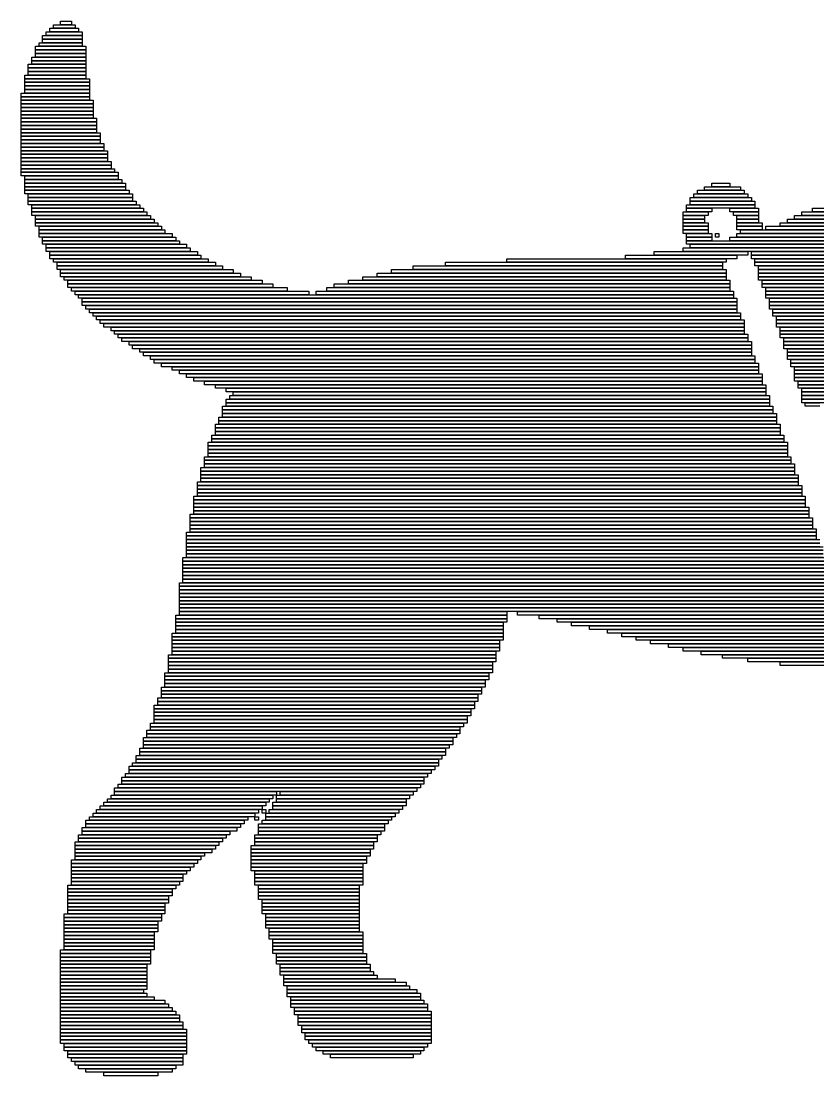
# Model space of a CAD drawing. Extents: x 322 to 701, y 349 to 676.
# Drawn here: x 322 to 543.5, y 349 to 642 of the extents above; entities that cross this region are included whole.
import ezdxf

# ---------------------------------------------------------------- set-up
doc = ezdxf.new("R2010")
doc.units = 0

msp = doc.modelspace()

# ---------------------------------------------------------------- linework, layer by layer
for p, q in [((333, 642), (336, 642)), ((333, 641), (333, 642)), ((336, 642), (336, 641)), ((329, 639), (339, 639)), ((329, 638), (329, 639)), ((330, 640), (338, 640)), ((330, 639), (330, 640)), ((338, 639), (330, 639)), ((331, 641), (337, 641)), ((331, 640), (331, 641)), ((337, 640), (331, 640)), ((336, 641), (333, 641)), ((337, 641), (337, 640)), ((338, 640), (338, 639)), ((339, 639), (339, 638)), ((327, 636), (339, 636)), ((327, 635), (327, 636)), ((328, 638), (339, 638)), ((328, 637), (328, 638)), ((339, 637), (328, 637)), ((328, 637), (339, 637)), ((328, 636), (328, 637)), ((339, 636), (328, 636)), ((339, 638), (329, 638)), ((339, 638), (339, 637)), ((339, 637), (339, 636)), ((339, 636), (339, 635)), ((326, 635), (340, 635)), ((326, 634), (326, 635)), ((340, 634), (326, 634)), ((326, 634), (340, 634)), ((326, 633), (326, 634)), ((340, 633), (326, 633)), ((326, 633), (340, 633)), ((326, 632), (326, 633)), ((339, 635), (327, 635)), ((340, 635), (340, 634)), ((340, 634), (340, 633)), ((340, 633), (340, 632)), ((324, 630), (340, 630)), ((324, 629), (324, 630)), ((325, 632), (340, 632)), ((325, 631), (325, 632)), ((340, 631), (325, 631)), ((325, 631), (340, 631)), ((325, 630), (325, 631)), ((340, 630), (325, 630)), ((340, 632), (326, 632)), ((340, 632), (340, 631)), ((340, 631), (340, 630)), ((340, 630), (340, 629)), ((340, 629), (324, 629)), ((324, 629), (340, 629)), ((324, 628), (324, 629)), ((340, 628), (324, 628)), ((324, 628), (340, 628)), ((324, 627), (324, 628)), ((340, 629), (340, 628)), ((340, 628), (340, 627)), ((323, 627), (340, 627)), ((323, 626), (323, 627)), ((340, 626), (323, 626)), ((323, 626), (341, 626)), ((323, 625), (323, 626)), ((341, 625), (323, 625)), ((323, 625), (341, 625)), ((323, 624), (323, 625)), ((340, 627), (324, 627)), ((340, 627), (340, 626)), ((341, 626), (341, 625)), ((341, 625), (341, 624)), ((322, 622), (341, 622)), ((322, 621), (322, 622)), ((341, 624), (323, 624)), ((323, 624), (341, 624)), ((323, 623), (323, 624)), ((341, 623), (323, 623)), ((323, 623), (341, 623)), ((323, 622), (323, 623)), ((341, 622), (323, 622)), ((341, 624), (341, 623)), ((341, 623), (341, 622)), ((341, 622), (341, 621)), ((341, 621), (322, 621)), ((322, 621), (341, 621)), ((322, 620), (322, 621)), ((341, 620), (322, 620)), ((322, 620), (342, 620)), ((322, 619), (322, 620)), ((342, 619), (322, 619)), ((322, 619), (342, 619)), ((322, 618), (322, 619)), ((341, 621), (341, 620)), ((342, 620), (342, 619)), ((342, 619), (342, 618)), ((342, 618), (322, 618)), ((322, 618), (342, 618)), ((322, 617), (322, 618)), ((342, 617), (322, 617)), ((322, 617), (342, 617)), ((322, 616), (322, 617)), ((342, 616), (322, 616)), ((322, 616), (342, 616)), ((322, 615), (322, 616)), ((342, 618), (342, 617)), ((342, 617), (342, 616)), ((342, 616), (342, 615)), ((342, 615), (322, 615)), ((322, 615), (343, 615)), ((322, 614), (322, 615)), ((343, 614), (322, 614)), ((322, 614), (343, 614)), ((322, 613), (322, 614)), ((343, 613), (322, 613)), ((322, 613), (343, 613)), ((322, 612), (322, 613)), ((343, 615), (343, 614)), ((343, 614), (343, 613)), ((343, 613), (343, 612)), ((343, 612), (322, 612)), ((322, 612), (343, 612)), ((322, 611), (322, 612)), ((343, 611), (322, 611)), ((322, 611), (344, 611)), ((322, 610), (322, 611)), ((344, 610), (322, 610)), ((322, 610), (344, 610)), ((322, 609), (322, 610)), ((343, 612), (343, 611)), ((344, 611), (344, 610)), ((344, 610), (344, 609)), ((344, 609), (322, 609)), ((322, 609), (344, 609)), ((322, 608), (322, 609)), ((344, 608), (322, 608)), ((322, 608), (345, 608)), ((322, 607), (322, 608)), ((345, 607), (322, 607)), ((322, 607), (345, 607)), ((322, 606), (322, 607)), ((344, 609), (344, 608)), ((345, 608), (345, 607)), ((345, 607), (345, 606)), ((345, 606), (322, 606)), ((322, 606), (346, 606)), ((322, 605), (322, 606)), ((346, 605), (322, 605)), ((322, 605), (346, 605)), ((322, 604), (322, 605)), ((346, 604), (322, 604)), ((322, 604), (346, 604)), ((322, 603), (322, 604)), ((346, 606), (346, 605)), ((346, 605), (346, 604)), ((346, 604), (346, 603)), ((346, 603), (322, 603)), ((322, 603), (347, 603)), ((322, 602), (322, 603)), ((347, 602), (322, 602)), ((322, 602), (347, 602)), ((322, 601), (322, 602)), ((347, 601), (322, 601)), ((322, 601), (348, 601)), ((322, 600), (322, 601)), ((347, 603), (347, 602)), ((347, 602), (347, 601)), ((348, 601), (348, 600)), ((348, 600), (322, 600)), ((322, 600), (349, 600)), ((322, 599), (322, 600)), ((349, 599), (322, 599)), ((323, 599), (349, 599)), ((323, 598), (323, 599)), ((349, 598), (323, 598)), ((323, 598), (350, 598)), ((323, 597), (323, 598)), ((349, 600), (349, 599)), ((349, 599), (349, 598)), ((350, 598), (350, 597)), ((350, 597), (323, 597)), ((323, 597), (351, 597)), ((323, 596), (323, 597)), ((351, 596), (323, 596)), ((323, 596), (351, 596)), ((323, 595), (323, 596)), ((351, 595), (323, 595)), ((323, 595), (352, 595)), ((323, 594), (323, 595)), ((351, 597), (351, 596)), ((351, 596), (351, 595)), ((352, 595), (352, 594)), ((510, 595), (523, 595)), ((510, 594), (510, 595)), ((512, 596), (522, 596)), ((512, 595), (512, 596)), ((522, 595), (512, 595)), ((514, 597), (519, 597)), ((514, 596), (514, 597)), ((519, 596), (514, 596)), ((519, 597), (519, 596)), ((522, 596), (522, 595)), ((523, 595), (523, 594)), ((352, 594), (323, 594)), ((324, 594), (353, 594)), ((324, 593), (324, 594)), ((353, 593), (324, 593)), ((324, 593), (353, 593)), ((324, 592), (324, 593)), ((353, 592), (324, 592)), ((324, 592), (354, 592)), ((324, 591), (324, 592)), ((353, 594), (353, 593)), ((353, 593), (353, 592)), ((354, 592), (354, 591)), ((508, 593), (525, 593)), ((508, 592), (508, 593)), ((525, 592), (508, 592)), ((508, 592), (526, 592)), ((508, 591), (508, 592)), ((509, 594), (524, 594)), ((509, 593), (509, 594)), ((524, 593), (509, 593)), ((523, 594), (510, 594)), ((524, 594), (524, 593)), ((525, 593), (525, 592)), ((526, 592), (526, 591)), ((354, 591), (324, 591)), ((325, 591), (355, 591)), ((325, 590), (325, 591)), ((355, 590), (325, 590)), ((325, 590), (356, 590)), ((325, 589), (325, 590)), ((356, 589), (325, 589)), ((325, 589), (357, 589)), ((325, 588), (325, 589)), ((355, 591), (355, 590)), ((356, 590), (356, 589)), ((357, 589), (357, 588)), ((506, 589), (513, 589)), ((506, 588), (506, 589)), ((507, 591), (526, 591)), ((507, 590), (507, 591)), ((526, 590), (507, 590)), ((507, 590), (514, 590)), ((507, 589), (507, 590)), ((514, 589), (507, 589)), ((526, 591), (508, 591)), ((513, 589), (513, 588)), ((514, 590), (514, 589)), ((519, 590), (527, 590)), ((519, 589), (519, 590)), ((527, 589), (519, 589)), ((520, 589), (527, 589)), ((520, 588), (520, 589)), ((526, 591), (526, 590)), ((527, 590), (527, 589)), ((527, 589), (527, 588)), ((539, 589), (646, 589)), ((539, 588), (539, 589)), ((542, 590), (647, 590)), ((542, 589), (542, 590)), ((647, 589), (542, 589)), ((357, 588), (325, 588)), ((326, 588), (358, 588)), ((326, 587), (326, 588)), ((358, 587), (326, 587)), ((326, 587), (359, 587)), ((326, 586), (326, 587)), ((359, 586), (326, 586)), ((326, 586), (360, 586)), ((326, 585), (326, 586)), ((358, 588), (358, 587)), ((359, 587), (359, 586)), ((360, 586), (360, 585)), ((513, 588), (506, 588)), ((506, 588), (512, 588)), ((506, 587), (506, 588)), ((512, 587), (506, 587)), ((506, 587), (512, 587)), ((506, 586), (506, 587)), ((512, 586), (506, 586)), ((506, 586), (513, 586)), ((506, 585), (506, 586)), ((512, 588), (512, 587)), ((512, 587), (512, 586)), ((513, 586), (513, 585)), ((527, 588), (520, 588)), ((521, 588), (527, 588)), ((521, 587), (521, 588)), ((527, 587), (521, 587)), ((521, 587), (527, 587)), ((521, 586), (521, 587)), ((527, 586), (521, 586)), ((521, 586), (528, 586)), ((521, 585), (521, 586)), ((527, 588), (527, 587)), ((527, 587), (527, 586)), ((528, 586), (528, 585)), ((533, 586), (645, 586)), ((533, 585), (533, 586)), ((535, 587), (645, 587)), ((535, 586), (535, 587)), ((645, 586), (535, 586)), ((537, 588), (646, 588)), ((537, 587), (537, 588)), ((646, 587), (537, 587)), ((646, 588), (539, 588)), ((360, 585), (326, 585)), ((327, 585), (361, 585)), ((327, 584), (327, 585)), ((361, 584), (327, 584)), ((327, 584), (362, 584)), ((327, 583), (327, 584)), ((361, 585), (361, 584)), ((362, 584), (362, 583)), ((513, 585), (506, 585)), ((506, 585), (513, 585)), ((506, 584), (506, 585)), ((513, 584), (506, 584)), ((506, 584), (513, 584)), ((506, 583), (506, 584)), ((513, 585), (513, 584)), ((513, 584), (513, 583)), ((528, 585), (521, 585)), ((521, 585), (528, 585)), ((521, 584), (521, 585)), ((528, 584), (521, 584)), ((522, 584), (645, 584)), ((522, 583), (522, 584)), ((528, 585), (528, 584)), ((529, 585), (645, 585)), ((529, 584), (529, 585)), ((645, 584), (529, 584)), ((645, 585), (533, 585)), ((362, 583), (327, 583)), ((327, 583), (364, 583)), ((327, 582), (327, 583)), ((364, 582), (327, 582)), ((328, 582), (365, 582)), ((328, 581), (328, 582)), ((365, 581), (328, 581)), ((328, 581), (366, 581)), ((328, 580), (328, 581)), ((364, 583), (364, 582)), ((365, 582), (365, 581)), ((366, 581), (366, 580)), ((513, 583), (506, 583)), ((507, 583), (514, 583)), ((507, 582), (507, 583)), ((514, 582), (507, 582)), ((507, 582), (514, 582)), ((507, 581), (507, 582)), ((514, 581), (507, 581)), ((507, 581), (644, 581)), ((507, 580), (507, 581)), ((514, 583), (514, 582)), ((514, 582), (514, 581)), ((515, 583), (516, 583)), ((515, 582), (515, 583)), ((516, 582), (515, 582)), ((516, 583), (516, 582)), ((519, 582), (644, 582)), ((519, 581), (519, 582)), ((644, 581), (519, 581)), ((521, 583), (644, 583)), ((521, 582), (521, 583)), ((644, 582), (521, 582)), ((645, 583), (522, 583)), ((366, 580), (328, 580)), ((329, 580), (368, 580)), ((329, 579), (329, 580)), ((368, 579), (329, 579)), ((329, 579), (369, 579)), ((329, 578), (329, 579)), ((369, 578), (329, 578)), ((330, 578), (371, 578)), ((330, 577), (330, 578)), ((368, 580), (368, 579)), ((369, 579), (369, 578)), ((371, 578), (371, 577)), ((498, 578), (524, 578)), ((498, 577), (498, 578)), ((506, 579), (643, 579)), ((506, 578), (506, 579)), ((643, 578), (506, 578)), ((644, 580), (507, 580)), ((508, 580), (644, 580)), ((508, 579), (508, 580)), ((644, 579), (508, 579)), ((524, 578), (524, 577)), ((525, 578), (643, 578)), ((525, 577), (525, 578)), ((371, 577), (330, 577)), ((330, 577), (372, 577)), ((330, 576), (330, 577)), ((372, 576), (330, 576)), ((331, 576), (374, 576)), ((331, 575), (331, 576)), ((374, 575), (331, 575)), ((332, 575), (376, 575)), ((332, 574), (332, 575)), ((372, 577), (372, 576)), ((374, 576), (374, 575)), ((376, 575), (376, 574)), ((440, 575), (517, 575)), ((440, 574), (440, 575)), ((457, 576), (518, 576)), ((457, 575), (457, 576)), ((518, 575), (457, 575)), ((490, 577), (521, 577)), ((490, 576), (490, 577)), ((521, 576), (490, 576)), ((524, 577), (498, 577)), ((517, 575), (517, 574)), ((518, 576), (518, 575)), ((521, 577), (521, 576)), ((643, 577), (525, 577)), ((525, 577), (643, 577)), ((525, 576), (525, 577)), ((643, 576), (525, 576)), ((526, 576), (643, 576)), ((526, 575), (526, 576)), ((643, 575), (526, 575)), ((526, 575), (643, 575)), ((526, 574), (526, 575)), ((376, 574), (332, 574)), ((332, 574), (378, 574)), ((332, 573), (332, 574)), ((378, 573), (332, 573)), ((333, 573), (381, 573)), ((333, 572), (333, 573)), ((381, 572), (333, 572)), ((333, 572), (383, 572)), ((333, 571), (333, 572)), ((378, 574), (378, 573)), ((381, 573), (381, 572)), ((383, 572), (383, 571)), ((421, 572), (518, 572)), ((421, 571), (421, 572)), ((425, 573), (518, 573)), ((425, 572), (425, 573)), ((518, 572), (425, 572)), ((431, 574), (517, 574)), ((431, 573), (431, 574)), ((517, 573), (431, 573)), ((517, 574), (440, 574)), ((517, 574), (517, 573)), ((518, 573), (518, 572)), ((518, 572), (518, 571)), ((643, 574), (526, 574)), ((527, 574), (643, 574)), ((527, 573), (527, 574)), ((643, 573), (527, 573)), ((527, 573), (642, 573)), ((527, 572), (527, 573)), ((642, 572), (527, 572)), ((527, 572), (642, 572)), ((527, 571), (527, 572)), ((383, 571), (333, 571)), ((334, 571), (386, 571)), ((334, 570), (334, 571)), ((386, 570), (334, 570)), ((335, 570), (389, 570)), ((335, 569), (335, 570)), ((389, 569), (335, 569)), ((335, 569), (392, 569)), ((335, 568), (335, 569)), ((386, 571), (386, 570)), ((389, 570), (389, 569)), ((392, 569), (392, 568)), ((409, 569), (519, 569)), ((409, 568), (409, 569)), ((413, 570), (519, 570)), ((413, 569), (413, 570)), ((519, 569), (413, 569)), ((417, 571), (518, 571)), ((417, 570), (417, 571)), ((518, 570), (417, 570)), ((518, 571), (421, 571)), ((518, 571), (518, 570)), ((519, 570), (519, 569)), ((519, 569), (519, 568)), ((642, 571), (527, 571)), ((527, 571), (642, 571)), ((527, 570), (527, 571)), ((642, 570), (527, 570)), ((528, 570), (642, 570)), ((528, 569), (528, 570)), ((642, 569), (528, 569)), ((528, 569), (642, 569)), ((528, 568), (528, 569)), ((392, 568), (335, 568)), ((336, 568), (396, 568)), ((336, 567), (336, 568)), ((396, 567), (336, 567)), ((337, 567), (402, 567)), ((337, 566), (337, 567)), ((402, 566), (337, 566)), ((338, 566), (520, 566)), ((338, 565), (338, 566)), ((396, 568), (396, 567)), ((402, 567), (402, 566)), ((404, 567), (520, 567)), ((404, 566), (404, 567)), ((520, 566), (404, 566)), ((407, 568), (519, 568)), ((407, 567), (407, 568)), ((519, 567), (407, 567)), ((519, 568), (409, 568)), ((519, 568), (519, 567)), ((520, 567), (520, 566)), ((520, 566), (520, 565)), ((642, 568), (528, 568)), ((529, 568), (642, 568)), ((529, 567), (529, 568)), ((642, 567), (529, 567)), ((529, 567), (642, 567)), ((529, 566), (529, 567)), ((642, 566), (529, 566)), ((529, 566), (642, 566)), ((529, 565), (529, 566)), ((520, 565), (338, 565)), ((339, 565), (521, 565)), ((339, 564), (339, 565)), ((521, 564), (339, 564)), ((339, 564), (521, 564)), ((339, 563), (339, 564)), ((521, 563), (339, 563)), ((340, 563), (521, 563)), ((340, 562), (340, 563)), ((521, 565), (521, 564)), ((521, 564), (521, 563)), ((521, 563), (521, 562)), ((642, 565), (529, 565)), ((530, 565), (642, 565)), ((530, 564), (530, 565)), ((642, 564), (530, 564)), ((530, 564), (642, 564)), ((530, 563), (530, 564)), ((642, 563), (530, 563)), ((530, 563), (642, 563)), ((530, 562), (530, 563)), ((521, 562), (340, 562)), ((341, 562), (521, 562)), ((341, 561), (341, 562)), ((521, 561), (341, 561)), ((342, 561), (522, 561)), ((342, 560), (342, 561)), ((522, 560), (342, 560)), ((343, 560), (522, 560)), ((343, 559), (343, 560)), ((521, 562), (521, 561)), ((522, 561), (522, 560)), ((522, 560), (522, 559)), ((642, 562), (530, 562)), ((531, 562), (642, 562)), ((531, 561), (531, 562)), ((642, 561), (531, 561)), ((531, 561), (642, 561)), ((531, 560), (531, 561)), ((642, 560), (531, 560)), ((532, 560), (642, 560)), ((532, 559), (532, 560)), ((522, 559), (343, 559)), ((344, 559), (523, 559)), ((344, 558), (344, 559)), ((523, 558), (344, 558)), ((345, 558), (523, 558)), ((345, 557), (345, 558)), ((523, 557), (345, 557)), ((347, 557), (523, 557)), ((347, 556), (347, 557)), ((523, 559), (523, 558)), ((523, 558), (523, 557)), ((523, 557), (523, 556)), ((642, 559), (532, 559)), ((532, 559), (642, 559)), ((532, 558), (532, 559)), ((642, 558), (532, 558)), ((532, 558), (642, 558)), ((532, 557), (532, 558)), ((642, 557), (532, 557)), ((533, 557), (642, 557)), ((533, 556), (533, 557)), ((523, 556), (347, 556)), ((348, 556), (523, 556)), ((348, 555), (348, 556)), ((523, 555), (348, 555)), ((349, 555), (524, 555)), ((349, 554), (349, 555)), ((524, 554), (349, 554)), ((350, 554), (524, 554)), ((350, 553), (350, 554)), ((523, 556), (523, 555)), ((524, 555), (524, 554)), ((524, 554), (524, 553)), ((642, 556), (533, 556)), ((533, 556), (642, 556)), ((533, 555), (533, 556)), ((642, 555), (533, 555)), ((533, 555), (642, 555)), ((533, 554), (533, 555)), ((642, 554), (533, 554)), ((534, 554), (642, 554)), ((534, 553), (534, 554)), ((524, 553), (350, 553)), ((352, 553), (525, 553)), ((352, 552), (352, 553)), ((525, 552), (352, 552)), ((353, 552), (525, 552)), ((353, 551), (353, 552)), ((525, 551), (353, 551)), ((355, 551), (525, 551)), ((355, 550), (355, 551)), ((525, 553), (525, 552)), ((525, 552), (525, 551)), ((525, 551), (525, 550)), ((642, 553), (534, 553)), ((534, 553), (642, 553)), ((534, 552), (534, 553)), ((642, 552), (534, 552)), ((534, 552), (644, 552)), ((534, 551), (534, 552)), ((644, 551), (534, 551)), ((535, 551), (645, 551)), ((535, 550), (535, 551)), ((525, 550), (355, 550)), ((356, 550), (525, 550)), ((356, 549), (356, 550)), ((525, 549), (356, 549)), ((358, 549), (526, 549)), ((358, 548), (358, 549)), ((526, 548), (358, 548)), ((359, 548), (526, 548)), ((359, 547), (359, 548)), ((525, 550), (525, 549)), ((526, 549), (526, 548)), ((526, 548), (526, 547)), ((645, 550), (535, 550)), ((535, 550), (645, 550)), ((535, 549), (535, 550)), ((645, 549), (535, 549)), ((535, 549), (603, 549)), ((535, 548), (535, 549)), ((603, 548), (535, 548)), ((536, 548), (591, 548)), ((536, 547), (536, 548)), ((526, 547), (359, 547)), ((361, 547), (527, 547)), ((361, 546), (361, 547)), ((527, 546), (361, 546)), ((364, 546), (527, 546)), ((364, 545), (364, 546)), ((527, 545), (364, 545)), ((366, 545), (527, 545)), ((366, 544), (366, 545)), ((527, 547), (527, 546)), ((527, 546), (527, 545)), ((527, 545), (527, 544)), ((591, 547), (536, 547)), ((536, 547), (585, 547)), ((536, 546), (536, 547)), ((585, 546), (536, 546)), ((537, 546), (580, 546)), ((537, 545), (537, 546)), ((580, 545), (537, 545)), ((537, 545), (575, 545)), ((537, 544), (537, 545)), ((527, 544), (366, 544)), ((368, 544), (528, 544)), ((368, 543), (368, 544)), ((528, 543), (368, 543)), ((370, 543), (528, 543)), ((370, 542), (370, 543)), ((528, 544), (528, 543)), ((528, 543), (528, 542)), ((575, 544), (537, 544)), ((537, 544), (570, 544)), ((537, 543), (537, 544)), ((570, 543), (537, 543)), ((537, 543), (566, 543)), ((537, 542), (537, 543)), ((528, 542), (370, 542)), ((373, 542), (528, 542)), ((373, 541), (373, 542)), ((528, 541), (373, 541)), ((376, 541), (529, 541)), ((376, 540), (376, 541)), ((529, 540), (376, 540)), ((379, 540), (529, 540)), ((379, 539), (379, 540)), ((528, 542), (528, 541)), ((529, 541), (529, 540)), ((529, 540), (529, 539)), ((566, 542), (537, 542)), ((538, 542), (563, 542)), ((538, 541), (538, 542)), ((563, 541), (538, 541)), ((538, 541), (559, 541)), ((538, 540), (538, 541)), ((559, 540), (538, 540)), ((539, 540), (556, 540)), ((539, 539), (539, 540)), ((529, 539), (379, 539)), ((379, 537), (530, 537)), ((379, 536), (379, 537)), ((380, 538), (530, 538)), ((380, 537), (380, 538)), ((530, 537), (380, 537)), ((381, 539), (529, 539)), ((381, 538), (381, 539)), ((529, 538), (381, 538)), ((529, 539), (529, 538)), ((530, 538), (530, 537)), ((530, 537), (530, 536)), ((556, 539), (539, 539)), ((539, 539), (552, 539)), ((539, 538), (539, 539)), ((552, 538), (539, 538)), ((539, 538), (550, 538)), ((539, 537), (539, 538)), ((550, 537), (539, 537)), ((539, 537), (547, 537)), ((539, 536), (539, 537)), ((378, 535), (531, 535)), ((378, 534), (378, 535)), ((531, 534), (378, 534)), ((378, 534), (531, 534)), ((378, 533), (378, 534)), ((530, 536), (379, 536)), ((379, 536), (530, 536)), ((379, 535), (379, 536)), ((530, 535), (379, 535)), ((530, 536), (530, 535)), ((531, 535), (531, 534)), ((531, 534), (531, 533)), ((547, 536), (539, 536)), ((540, 536), (544, 536)), ((540, 535), (540, 536)), ((544, 535), (540, 535)), ((377, 532), (532, 532)), ((377, 531), (377, 532)), ((532, 531), (377, 531)), ((377, 531), (532, 531)), ((377, 530), (377, 531)), ((531, 533), (378, 533)), ((378, 533), (532, 533)), ((378, 532), (378, 533)), ((532, 532), (378, 532)), ((532, 533), (532, 532)), ((532, 532), (532, 531)), ((532, 531), (532, 530)), ((376, 530), (533, 530)), ((376, 529), (376, 530)), ((533, 529), (376, 529)), ((376, 529), (533, 529)), ((376, 528), (376, 529)), ((533, 528), (376, 528)), ((376, 528), (533, 528)), ((376, 527), (376, 528)), ((532, 530), (377, 530)), ((533, 530), (533, 529)), ((533, 529), (533, 528)), ((533, 528), (533, 527)), ((374, 525), (535, 525)), ((374, 524), (374, 525)), ((375, 527), (534, 527)), ((375, 526), (375, 527)), ((534, 526), (375, 526)), ((375, 526), (534, 526)), ((375, 525), (375, 526)), ((534, 525), (375, 525)), ((533, 527), (376, 527)), ((534, 527), (534, 526)), ((534, 526), (534, 525)), ((535, 525), (535, 524)), ((535, 524), (374, 524)), ((374, 524), (535, 524)), ((374, 523), (374, 524)), ((535, 523), (374, 523)), ((374, 523), (535, 523)), ((374, 522), (374, 523)), ((535, 522), (374, 522)), ((374, 522), (535, 522)), ((374, 521), (374, 522)), ((535, 524), (535, 523)), ((535, 523), (535, 522)), ((535, 522), (535, 521)), ((373, 521), (536, 521)), ((373, 520), (373, 521)), ((536, 520), (373, 520)), ((373, 520), (536, 520)), ((373, 519), (373, 520)), ((536, 519), (373, 519)), ((373, 519), (537, 519)), ((373, 518), (373, 519)), ((535, 521), (374, 521)), ((536, 521), (536, 520)), ((536, 520), (536, 519)), ((537, 519), (537, 518)), ((372, 518), (537, 518)), ((372, 517), (372, 518)), ((537, 517), (372, 517)), ((372, 517), (537, 517)), ((372, 516), (372, 517)), ((537, 516), (372, 516)), ((372, 516), (538, 516)), ((372, 515), (372, 516)), ((537, 518), (373, 518)), ((537, 518), (537, 517)), ((537, 517), (537, 516)), ((538, 516), (538, 515)), ((371, 514), (538, 514)), ((371, 513), (371, 514)), ((538, 513), (371, 513)), ((371, 513), (539, 513)), ((371, 512), (371, 513)), ((538, 515), (372, 515)), ((372, 515), (538, 515)), ((372, 514), (372, 515)), ((538, 514), (372, 514)), ((538, 515), (538, 514)), ((538, 514), (538, 513)), ((539, 513), (539, 512)), ((370, 510), (540, 510)), ((370, 509), (370, 510)), ((539, 512), (371, 512)), ((371, 512), (539, 512)), ((371, 511), (371, 512)), ((539, 511), (371, 511)), ((371, 511), (539, 511)), ((371, 510), (371, 511)), ((539, 510), (371, 510)), ((539, 512), (539, 511)), ((539, 511), (539, 510)), ((540, 510), (540, 509)), ((540, 509), (370, 509)), ((370, 509), (540, 509)), ((370, 508), (370, 509)), ((540, 508), (370, 508)), ((370, 508), (540, 508)), ((370, 507), (370, 508)), ((540, 507), (370, 507)), ((370, 507), (541, 507)), ((370, 506), (370, 507)), ((540, 509), (540, 508)), ((540, 508), (540, 507)), ((541, 507), (541, 506)), ((369, 505), (541, 505)), ((369, 504), (369, 505)), ((541, 504), (369, 504)), ((369, 504), (542, 504)), ((369, 503), (369, 504)), ((541, 506), (370, 506)), ((370, 506), (541, 506)), ((370, 505), (370, 506)), ((541, 505), (370, 505)), ((541, 506), (541, 505)), ((541, 505), (541, 504)), ((542, 504), (542, 503)), ((542, 503), (369, 503)), ((369, 503), (542, 503)), ((369, 502), (369, 503)), ((542, 502), (369, 502)), ((369, 502), (542, 502)), ((369, 501), (369, 502)), ((542, 503), (542, 502)), ((542, 502), (542, 501)), ((368, 500), (543, 500)), ((368, 499), (368, 500)), ((543, 499), (368, 499)), ((368, 499), (543, 499)), ((368, 498), (368, 499)), ((542, 501), (369, 501)), ((369, 501), (543, 501)), ((369, 500), (369, 501)), ((543, 500), (369, 500)), ((543, 501), (543, 500)), ((543, 500), (543, 499)), ((543, 499), (543, 498)), ((543, 498), (368, 498)), ((368, 498), (544, 498)), ((368, 497), (368, 498)), ((544, 497), (368, 497)), ((368, 497), (544, 497)), ((368, 496), (368, 497)), ((544, 496), (368, 496)), ((368, 496), (545, 496)), ((368, 495), (368, 496)), ((367, 493), (546, 493)), ((367, 492), (367, 493)), ((545, 495), (368, 495)), ((368, 495), (545, 495)), ((368, 494), (368, 495)), ((545, 494), (368, 494)), ((368, 494), (545, 494)), ((368, 493), (368, 494)), ((545, 493), (368, 493)), ((546, 492), (367, 492)), ((367, 492), (546, 492)), ((367, 491), (367, 492)), ((546, 491), (367, 491)), ((367, 491), (546, 491)), ((367, 490), (367, 491)), ((546, 490), (367, 490)), ((367, 490), (547, 490)), ((367, 489), (367, 490)), ((547, 489), (367, 489)), ((367, 489), (547, 489)), ((367, 488), (367, 489)), ((547, 488), (367, 488)), ((367, 488), (547, 488)), ((367, 487), (367, 488)), ((547, 487), (367, 487)), ((367, 487), (548, 487)), ((367, 486), (367, 487)), ((366, 486), (548, 486)), ((366, 485), (366, 486)), ((548, 485), (366, 485)), ((366, 485), (549, 485)), ((366, 484), (366, 485)), ((549, 484), (366, 484)), ((366, 484), (549, 484)), ((366, 483), (366, 484)), ((548, 486), (367, 486)), ((549, 483), (366, 483)), ((366, 483), (549, 483)), ((366, 482), (366, 483)), ((549, 482), (366, 482)), ((366, 482), (549, 482)), ((366, 481), (366, 482)), ((549, 481), (366, 481)), ((366, 481), (550, 481)), ((366, 480), (366, 481)), ((550, 480), (366, 480)), ((366, 480), (550, 480)), ((366, 479), (366, 480)), ((550, 479), (366, 479)), ((366, 479), (551, 479)), ((366, 478), (366, 479)), ((551, 478), (366, 478)), ((366, 478), (457, 478)), ((366, 477), (366, 478)), ((457, 478), (457, 477)), ((460, 478), (551, 478)), ((460, 477), (460, 478)), ((365, 477), (457, 477)), ((365, 476), (365, 477)), ((457, 476), (365, 476)), ((365, 476), (457, 476)), ((365, 475), (365, 476)), ((457, 475), (365, 475)), ((365, 475), (456, 475)), ((365, 474), (365, 475)), ((457, 477), (366, 477)), ((456, 475), (456, 474)), ((457, 477), (457, 476)), ((457, 476), (457, 475)), ((551, 477), (460, 477)), ((466, 477), (551, 477)), ((466, 476), (466, 477)), ((551, 476), (466, 476)), ((471, 476), (552, 476)), ((471, 475), (471, 476)), ((552, 475), (471, 475)), ((475, 475), (552, 475)), ((475, 474), (475, 475)), ((364, 472), (456, 472)), ((364, 471), (364, 472)), ((456, 474), (365, 474)), ((365, 474), (456, 474)), ((365, 473), (365, 474)), ((456, 473), (365, 473)), ((365, 473), (456, 473)), ((365, 472), (365, 473)), ((456, 472), (365, 472)), ((456, 474), (456, 473)), ((456, 473), (456, 472)), ((456, 472), (456, 471)), ((552, 474), (475, 474)), ((480, 474), (552, 474)), ((480, 473), (480, 474)), ((552, 473), (480, 473)), ((485, 473), (553, 473)), ((485, 472), (485, 473)), ((553, 472), (485, 472)), ((489, 472), (553, 472)), ((489, 471), (489, 472)), ((456, 471), (364, 471)), ((364, 471), (456, 471)), ((364, 470), (364, 471)), ((456, 470), (364, 470)), ((364, 470), (455, 470)), ((364, 469), (364, 470)), ((455, 469), (364, 469)), ((364, 469), (455, 469)), ((364, 468), (364, 469)), ((455, 470), (455, 469)), ((455, 469), (455, 468)), ((456, 471), (456, 470)), ((553, 471), (489, 471)), ((493, 471), (553, 471)), ((493, 470), (493, 471)), ((553, 470), (493, 470)), ((497, 470), (554, 470)), ((497, 469), (497, 470)), ((554, 469), (497, 469)), ((502, 469), (554, 469)), ((502, 468), (502, 469)), ((363, 466), (454, 466)), ((363, 465), (363, 466)), ((455, 468), (364, 468)), ((364, 468), (455, 468)), ((364, 467), (364, 468)), ((455, 467), (364, 467)), ((364, 467), (454, 467)), ((364, 466), (364, 467)), ((454, 466), (364, 466)), ((454, 467), (454, 466)), ((454, 466), (454, 465)), ((455, 468), (455, 467)), ((554, 468), (502, 468)), ((506, 468), (555, 468)), ((506, 467), (506, 468)), ((555, 467), (506, 467)), ((511, 467), (555, 467)), ((511, 466), (511, 467)), ((555, 466), (511, 466)), ((517, 466), (622, 466)), ((517, 465), (517, 466)), ((454, 465), (363, 465)), ((363, 465), (454, 465)), ((363, 464), (363, 465)), ((454, 464), (363, 464)), ((363, 464), (453, 464)), ((363, 463), (363, 464)), ((453, 463), (363, 463)), ((363, 463), (453, 463)), ((363, 462), (363, 463)), ((453, 464), (453, 463)), ((453, 463), (453, 462)), ((454, 465), (454, 464)), ((622, 465), (517, 465)), ((524, 465), (622, 465)), ((524, 464), (524, 465)), ((622, 464), (524, 464)), ((533, 464), (622, 464)), ((533, 463), (533, 464)), ((622, 463), (533, 463)), ((362, 461), (452, 461)), ((362, 460), (362, 461)), ((453, 462), (363, 462)), ((363, 462), (453, 462)), ((363, 461), (363, 462)), ((453, 461), (363, 461)), ((452, 461), (452, 460)), ((453, 462), (453, 461)), ((452, 460), (362, 460)), ((362, 460), (452, 460)), ((362, 459), (362, 460)), ((452, 459), (362, 459)), ((362, 459), (451, 459)), ((362, 458), (362, 459)), ((451, 458), (362, 458)), ((362, 458), (451, 458)), ((362, 457), (362, 458)), ((451, 459), (451, 458)), ((451, 458), (451, 457)), ((452, 460), (452, 459)), ((361, 457), (450, 457)), ((361, 456), (361, 457)), ((450, 456), (361, 456)), ((361, 456), (450, 456)), ((361, 455), (361, 456)), ((450, 455), (361, 455)), ((361, 455), (449, 455)), ((361, 454), (361, 455)), ((451, 457), (362, 457)), ((449, 455), (449, 454)), ((450, 457), (450, 456)), ((450, 456), (450, 455)), ((359, 452), (448, 452)), ((359, 451), (359, 452)), ((360, 454), (449, 454)), ((360, 453), (360, 454)), ((449, 453), (360, 453)), ((360, 453), (448, 453)), ((360, 452), (360, 453)), ((448, 452), (360, 452)), ((449, 454), (361, 454)), ((448, 453), (448, 452)), ((448, 452), (448, 451)), ((449, 454), (449, 453)), ((448, 451), (359, 451)), ((359, 451), (447, 451)), ((359, 450), (359, 451)), ((447, 450), (359, 450)), ((359, 450), (447, 450)), ((359, 449), (359, 450)), ((447, 449), (359, 449)), ((359, 449), (446, 449)), ((359, 448), (359, 449)), ((446, 449), (446, 448)), ((447, 451), (447, 450)), ((447, 450), (447, 449)), ((358, 447), (445, 447)), ((358, 446), (358, 447)), ((445, 446), (358, 446)), ((358, 446), (444, 446)), ((358, 445), (358, 446)), ((446, 448), (359, 448)), ((359, 448), (446, 448)), ((359, 447), (359, 448)), ((446, 447), (359, 447)), ((444, 446), (444, 445)), ((445, 447), (445, 446)), ((446, 448), (446, 447)), ((356, 443), (442, 443)), ((356, 442), (356, 443)), ((357, 445), (444, 445)), ((357, 444), (357, 445)), ((444, 444), (357, 444)), ((357, 444), (443, 444)), ((357, 443), (357, 444)), ((443, 443), (357, 443)), ((444, 445), (358, 445)), ((442, 443), (442, 442)), ((443, 444), (443, 443)), ((444, 445), (444, 444)), ((355, 440), (440, 440)), ((355, 439), (355, 440)), ((442, 442), (356, 442)), ((356, 442), (442, 442)), ((356, 441), (356, 442)), ((442, 441), (356, 441)), ((356, 441), (441, 441)), ((356, 440), (356, 441)), ((441, 440), (356, 440)), ((440, 440), (440, 439)), ((441, 441), (441, 440)), ((442, 442), (442, 441)), ((354, 438), (439, 438)), ((354, 437), (354, 438)), ((439, 437), (354, 437)), ((354, 437), (438, 437)), ((354, 436), (354, 437)), ((440, 439), (355, 439)), ((355, 439), (440, 439)), ((355, 438), (355, 439)), ((440, 438), (355, 438)), ((438, 437), (438, 436)), ((439, 438), (439, 437)), ((440, 439), (440, 438)), ((352, 435), (437, 435)), ((352, 434), (352, 435)), ((437, 434), (352, 434)), ((352, 434), (436, 434)), ((352, 433), (352, 434)), ((353, 436), (438, 436)), ((353, 435), (353, 436)), ((438, 435), (353, 435)), ((438, 436), (354, 436)), ((436, 434), (436, 433)), ((437, 435), (437, 434)), ((438, 436), (438, 435)), ((350, 432), (434, 432)), ((350, 431), (350, 432)), ((434, 431), (350, 431)), ((350, 431), (434, 431)), ((350, 430), (350, 431)), ((351, 433), (435, 433)), ((351, 432), (351, 433)), ((435, 432), (351, 432)), ((436, 433), (352, 433)), ((434, 432), (434, 431)), ((434, 431), (434, 430)), ((435, 433), (435, 432)), ((348, 429), (432, 429)), ((348, 428), (348, 429)), ((432, 428), (348, 428)), ((348, 428), (393, 428)), ((348, 427), (348, 428)), ((349, 430), (433, 430)), ((349, 429), (349, 430)), ((433, 429), (349, 429)), ((434, 430), (350, 430)), ((393, 428), (393, 427)), ((394, 428), (431, 428)), ((394, 427), (394, 428)), ((431, 428), (431, 427)), ((432, 429), (432, 428)), ((433, 430), (433, 429)), ((345, 425), (390, 425)), ((345, 424), (345, 425)), ((346, 426), (391, 426)), ((346, 425), (346, 426)), ((391, 425), (346, 425)), ((347, 427), (392, 427)), ((347, 426), (347, 427)), ((392, 426), (347, 426)), ((393, 427), (348, 427)), ((390, 425), (390, 424)), ((391, 426), (391, 425)), ((392, 427), (392, 426)), ((392, 425), (429, 425)), ((392, 424), (392, 425)), ((393, 427), (430, 427)), ((393, 426), (393, 427)), ((430, 426), (393, 426)), ((393, 426), (429, 426)), ((393, 425), (393, 426)), ((429, 425), (393, 425)), ((431, 427), (394, 427)), ((429, 426), (429, 425)), ((429, 425), (429, 424)), ((430, 427), (430, 426)), ((342, 422), (387, 422)), ((342, 421), (342, 422)), ((343, 423), (388, 423)), ((343, 422), (343, 423)), ((388, 422), (343, 422)), ((344, 424), (389, 424)), ((344, 423), (344, 424)), ((389, 423), (344, 423)), ((390, 424), (345, 424)), ((387, 422), (387, 421)), ((388, 423), (388, 422)), ((389, 424), (389, 423)), ((389, 423), (390, 423)), ((389, 422), (389, 423)), ((390, 422), (389, 422)), ((390, 423), (390, 422)), ((390, 422), (426, 422)), ((390, 421), (390, 422)), ((391, 423), (427, 423)), ((391, 422), (391, 423)), ((427, 422), (391, 422)), ((429, 424), (392, 424)), ((392, 424), (428, 424)), ((392, 423), (392, 424)), ((428, 423), (392, 423)), ((426, 422), (426, 421)), ((427, 423), (427, 422)), ((428, 424), (428, 423)), ((340, 420), (384, 420)), ((340, 419), (340, 420)), ((384, 419), (340, 419)), ((340, 419), (383, 419)), ((340, 418), (340, 419)), ((341, 421), (385, 421)), ((341, 420), (341, 421)), ((385, 420), (341, 420)), ((387, 421), (342, 421)), ((383, 419), (383, 418)), ((384, 420), (384, 419)), ((385, 421), (385, 420)), ((387, 421), (388, 421)), ((387, 420), (387, 421)), ((388, 420), (387, 420)), ((388, 421), (388, 420)), ((388, 419), (423, 419)), ((388, 418), (388, 419)), ((389, 420), (424, 420)), ((389, 419), (389, 420)), ((424, 419), (389, 419)), ((426, 421), (390, 421)), ((390, 421), (425, 421)), ((390, 420), (390, 421)), ((425, 420), (390, 420)), ((423, 419), (423, 418)), ((424, 420), (424, 419)), ((425, 421), (425, 420)), ((339, 418), (382, 418)), ((339, 417), (339, 418)), ((382, 417), (339, 417)), ((339, 417), (380, 417)), ((339, 416), (339, 417)), ((383, 418), (340, 418)), ((380, 417), (380, 416)), ((382, 418), (382, 417)), ((423, 418), (388, 418)), ((388, 418), (423, 418)), ((388, 417), (388, 418)), ((423, 417), (388, 417)), ((388, 417), (422, 417)), ((388, 416), (388, 417)), ((422, 417), (422, 416)), ((423, 418), (423, 417)), ((337, 414), (377, 414)), ((337, 413), (337, 414)), ((338, 416), (379, 416)), ((338, 415), (338, 416)), ((379, 415), (338, 415)), ((338, 415), (378, 415)), ((338, 414), (338, 415)), ((378, 414), (338, 414)), ((380, 416), (339, 416)), ((377, 414), (377, 413)), ((378, 415), (378, 414)), ((379, 416), (379, 415)), ((387, 416), (421, 416)), ((387, 415), (387, 416)), ((421, 415), (387, 415)), ((387, 415), (421, 415)), ((387, 414), (387, 415)), ((421, 414), (387, 414)), ((387, 414), (420, 414)), ((387, 413), (387, 414)), ((422, 416), (388, 416)), ((420, 414), (420, 413)), ((421, 416), (421, 415)), ((421, 415), (421, 414)), ((377, 413), (337, 413)), ((337, 413), (376, 413)), ((337, 412), (337, 413)), ((376, 412), (337, 412)), ((337, 412), (375, 412)), ((337, 411), (337, 412)), ((375, 411), (337, 411)), ((337, 411), (373, 411)), ((337, 410), (337, 411)), ((373, 411), (373, 410)), ((375, 412), (375, 411)), ((376, 413), (376, 412)), ((386, 413), (420, 413)), ((386, 412), (386, 413)), ((420, 412), (386, 412)), ((386, 412), (419, 412)), ((386, 411), (386, 412)), ((419, 411), (386, 411)), ((386, 411), (419, 411)), ((386, 410), (386, 411)), ((420, 413), (387, 413)), ((419, 412), (419, 411)), ((419, 411), (419, 410)), ((420, 413), (420, 412)), ((336, 409), (371, 409)), ((336, 408), (336, 409)), ((371, 408), (336, 408)), ((336, 408), (370, 408)), ((336, 407), (336, 408)), ((373, 410), (337, 410)), ((337, 410), (372, 410)), ((337, 409), (337, 410)), ((372, 409), (337, 409)), ((370, 408), (370, 407)), ((371, 409), (371, 408)), ((372, 410), (372, 409)), ((419, 410), (386, 410)), ((386, 410), (418, 410)), ((386, 409), (386, 410)), ((418, 409), (386, 409)), ((386, 409), (418, 409)), ((386, 408), (386, 409)), ((418, 408), (386, 408)), ((386, 408), (417, 408)), ((386, 407), (386, 408)), ((417, 408), (417, 407)), ((418, 410), (418, 409)), ((418, 409), (418, 408)), ((370, 407), (336, 407)), ((336, 407), (369, 407)), ((336, 406), (336, 407)), ((369, 406), (336, 406)), ((336, 406), (368, 406)), ((336, 405), (336, 406)), ((368, 405), (336, 405)), ((336, 405), (367, 405)), ((336, 404), (336, 405)), ((367, 405), (367, 404)), ((368, 406), (368, 405)), ((369, 407), (369, 406)), ((417, 407), (386, 407)), ((386, 407), (417, 407)), ((386, 406), (386, 407)), ((417, 406), (386, 406)), ((387, 406), (417, 406)), ((387, 405), (387, 406)), ((417, 405), (387, 405)), ((387, 405), (417, 405)), ((387, 404), (387, 405)), ((417, 407), (417, 406)), ((417, 406), (417, 405)), ((417, 405), (417, 404)), ((335, 402), (365, 402)), ((335, 401), (335, 402)), ((367, 404), (336, 404)), ((336, 404), (367, 404)), ((336, 403), (336, 404)), ((367, 403), (336, 403)), ((336, 403), (366, 403)), ((336, 402), (336, 403)), ((366, 402), (336, 402)), ((365, 402), (365, 401)), ((366, 403), (366, 402)), ((367, 404), (367, 403)), ((417, 404), (387, 404)), ((387, 404), (417, 404)), ((387, 403), (387, 404)), ((417, 403), (387, 403)), ((387, 403), (417, 403)), ((387, 402), (387, 403)), ((417, 402), (387, 402)), ((388, 402), (416, 402)), ((388, 401), (388, 402)), ((416, 402), (416, 401)), ((417, 404), (417, 403)), ((417, 403), (417, 402)), ((365, 401), (335, 401)), ((335, 401), (364, 401)), ((335, 400), (335, 401)), ((364, 400), (335, 400)), ((335, 400), (364, 400)), ((335, 399), (335, 400)), ((364, 399), (335, 399)), ((335, 399), (363, 399)), ((335, 398), (335, 399)), ((363, 399), (363, 398)), ((364, 401), (364, 400)), ((364, 400), (364, 399)), ((416, 401), (388, 401)), ((388, 401), (416, 401)), ((388, 400), (388, 401)), ((416, 400), (388, 400)), ((388, 400), (416, 400)), ((388, 399), (388, 400)), ((416, 399), (388, 399)), ((388, 399), (416, 399)), ((388, 398), (388, 399)), ((416, 401), (416, 400)), ((416, 400), (416, 399)), ((416, 399), (416, 398)), ((363, 398), (335, 398)), ((335, 398), (363, 398)), ((335, 397), (335, 398)), ((363, 397), (335, 397)), ((335, 397), (362, 397)), ((335, 396), (335, 397)), ((362, 396), (335, 396)), ((335, 396), (362, 396)), ((335, 395), (335, 396)), ((362, 397), (362, 396)), ((362, 396), (362, 395)), ((363, 398), (363, 397)), ((416, 398), (388, 398)), ((389, 398), (416, 398)), ((389, 397), (389, 398)), ((416, 397), (389, 397)), ((389, 397), (416, 397)), ((389, 396), (389, 397)), ((416, 396), (389, 396)), ((389, 396), (416, 396)), ((389, 395), (389, 396)), ((416, 398), (416, 397)), ((416, 397), (416, 396)), ((416, 396), (416, 395)), ((334, 394), (361, 394)), ((334, 393), (334, 394)), ((361, 393), (334, 393)), ((334, 393), (361, 393)), ((334, 392), (334, 393)), ((362, 395), (335, 395)), ((335, 395), (362, 395)), ((335, 394), (335, 395)), ((362, 394), (335, 394)), ((361, 394), (361, 393)), ((361, 393), (361, 392)), ((362, 395), (362, 394)), ((416, 395), (389, 395)), ((389, 395), (416, 395)), ((389, 394), (389, 395)), ((416, 394), (389, 394)), ((390, 394), (416, 394)), ((390, 393), (390, 394)), ((416, 393), (390, 393)), ((390, 393), (416, 393)), ((390, 392), (390, 393)), ((416, 395), (416, 394)), ((416, 394), (416, 393)), ((416, 393), (416, 392)), ((361, 392), (334, 392)), ((334, 392), (360, 392)), ((334, 391), (334, 392)), ((360, 391), (334, 391)), ((334, 391), (360, 391)), ((334, 390), (334, 391)), ((360, 390), (334, 390)), ((334, 390), (360, 390)), ((334, 389), (334, 390)), ((360, 392), (360, 391)), ((360, 391), (360, 390)), ((360, 390), (360, 389)), ((416, 392), (390, 392)), ((390, 392), (416, 392)), ((390, 391), (390, 392)), ((416, 391), (390, 391)), ((390, 391), (416, 391)), ((390, 390), (390, 391)), ((416, 390), (390, 390)), ((391, 390), (416, 390)), ((391, 389), (391, 390)), ((416, 392), (416, 391)), ((416, 391), (416, 390)), ((416, 390), (416, 389)), ((360, 389), (334, 389)), ((334, 389), (359, 389)), ((334, 388), (334, 389)), ((359, 388), (334, 388)), ((334, 388), (359, 388)), ((334, 387), (334, 388)), ((359, 387), (334, 387)), ((334, 387), (359, 387)), ((334, 386), (334, 387)), ((359, 389), (359, 388)), ((359, 388), (359, 387)), ((359, 387), (359, 386)), ((416, 389), (391, 389)), ((391, 389), (417, 389)), ((391, 388), (391, 389)), ((417, 388), (391, 388)), ((391, 388), (417, 388)), ((391, 387), (391, 388)), ((417, 387), (391, 387)), ((392, 387), (417, 387)), ((392, 386), (392, 387)), ((417, 389), (417, 388)), ((417, 388), (417, 387)), ((417, 387), (417, 386)), ((333, 384), (358, 384)), ((333, 383), (333, 384)), ((359, 386), (334, 386)), ((334, 386), (359, 386)), ((334, 385), (334, 386)), ((359, 385), (334, 385)), ((334, 385), (359, 385)), ((334, 384), (334, 385)), ((359, 384), (334, 384)), ((358, 384), (358, 383)), ((359, 386), (359, 385)), ((359, 385), (359, 384)), ((417, 386), (392, 386)), ((392, 386), (417, 386)), ((392, 385), (392, 386)), ((417, 385), (392, 385)), ((392, 385), (417, 385)), ((392, 384), (392, 385)), ((417, 384), (392, 384)), ((392, 384), (417, 384)), ((392, 383), (392, 384)), ((417, 386), (417, 385)), ((417, 385), (417, 384)), ((417, 384), (417, 383)), ((358, 383), (333, 383)), ((333, 383), (358, 383)), ((333, 382), (333, 383)), ((358, 382), (333, 382)), ((333, 382), (358, 382)), ((333, 381), (333, 382)), ((358, 381), (333, 381)), ((333, 381), (358, 381)), ((333, 380), (333, 381)), ((358, 383), (358, 382)), ((358, 382), (358, 381)), ((358, 381), (358, 380)), ((417, 383), (392, 383)), ((393, 383), (418, 383)), ((393, 382), (393, 383)), ((418, 382), (393, 382)), ((393, 382), (418, 382)), ((393, 381), (393, 382)), ((418, 381), (393, 381)), ((393, 381), (418, 381)), ((393, 380), (393, 381)), ((418, 383), (418, 382)), ((418, 382), (418, 381)), ((418, 381), (418, 380)), ((358, 380), (333, 380)), ((333, 380), (357, 380)), ((333, 379), (333, 380)), ((357, 379), (333, 379)), ((333, 379), (357, 379)), ((333, 378), (333, 379)), ((357, 378), (333, 378)), ((333, 378), (357, 378)), ((333, 377), (333, 378)), ((357, 380), (357, 379)), ((357, 379), (357, 378)), ((357, 378), (357, 377)), ((418, 380), (393, 380)), ((394, 380), (419, 380)), ((394, 379), (394, 380)), ((419, 379), (394, 379)), ((394, 379), (419, 379)), ((394, 378), (394, 379)), ((419, 378), (394, 378)), ((394, 378), (420, 378)), ((394, 377), (394, 378)), ((419, 380), (419, 379)), ((419, 379), (419, 378)), ((420, 378), (420, 377)), ((357, 377), (333, 377)), ((333, 377), (357, 377)), ((333, 376), (333, 377)), ((357, 376), (333, 376)), ((333, 376), (357, 376)), ((333, 375), (333, 376)), ((357, 377), (357, 376)), ((357, 376), (357, 375)), ((420, 377), (394, 377)), ((395, 377), (421, 377)), ((395, 376), (395, 377)), ((421, 376), (395, 376)), ((395, 376), (426, 376)), ((395, 375), (395, 376)), ((421, 377), (421, 376)), ((426, 376), (426, 375)), ((357, 375), (333, 375)), ((333, 375), (357, 375)), ((333, 374), (333, 375)), ((357, 374), (333, 374)), ((333, 374), (357, 374)), ((333, 373), (333, 374)), ((357, 373), (333, 373)), ((333, 373), (356, 373)), ((333, 372), (333, 373)), ((356, 373), (356, 372)), ((357, 375), (357, 374)), ((357, 374), (357, 373)), ((426, 375), (395, 375)), ((395, 375), (429, 375)), ((395, 374), (395, 375)), ((429, 374), (395, 374)), ((396, 374), (430, 374)), ((396, 373), (396, 374)), ((430, 373), (396, 373)), ((396, 373), (432, 373)), ((396, 372), (396, 373)), ((429, 375), (429, 374)), ((430, 374), (430, 373)), ((432, 373), (432, 372)), ((356, 372), (333, 372)), ((333, 372), (357, 372)), ((333, 371), (333, 372)), ((357, 371), (333, 371)), ((333, 371), (359, 371)), ((333, 370), (333, 371)), ((359, 370), (333, 370)), ((333, 370), (362, 370)), ((333, 369), (333, 370)), ((357, 372), (357, 371)), ((359, 371), (359, 370)), ((362, 370), (362, 369)), ((432, 372), (396, 372)), ((396, 372), (433, 372)), ((396, 371), (396, 372)), ((433, 371), (396, 371)), ((397, 371), (433, 371)), ((397, 370), (397, 371)), ((433, 370), (397, 370)), ((397, 370), (434, 370)), ((397, 369), (397, 370)), ((433, 372), (433, 371)), ((433, 371), (433, 370)), ((434, 370), (434, 369)), ((362, 369), (333, 369)), ((333, 369), (363, 369)), ((333, 368), (333, 369)), ((363, 368), (333, 368)), ((333, 368), (364, 368)), ((333, 367), (333, 368)), ((364, 367), (333, 367)), ((333, 367), (365, 367)), ((333, 366), (333, 367)), ((363, 369), (363, 368)), ((364, 368), (364, 367)), ((365, 367), (365, 366)), ((434, 369), (397, 369)), ((397, 369), (435, 369)), ((397, 368), (397, 369)), ((435, 368), (397, 368)), ((398, 368), (435, 368)), ((398, 367), (398, 368)), ((435, 367), (398, 367)), ((398, 367), (436, 367)), ((398, 366), (398, 367)), ((435, 369), (435, 368)), ((435, 368), (435, 367)), ((436, 367), (436, 366)), ((365, 366), (333, 366)), ((333, 366), (366, 366)), ((333, 365), (333, 366)), ((366, 365), (333, 365)), ((333, 365), (366, 365)), ((333, 364), (333, 365)), ((366, 364), (333, 364)), ((333, 364), (367, 364)), ((333, 363), (333, 364)), ((366, 366), (366, 365)), ((366, 365), (366, 364)), ((367, 364), (367, 363)), ((436, 366), (398, 366)), ((399, 366), (436, 366)), ((399, 365), (399, 366)), ((436, 365), (399, 365)), ((399, 365), (436, 365)), ((399, 364), (399, 365)), ((436, 364), (399, 364)), ((399, 364), (436, 364)), ((399, 363), (399, 364)), ((436, 366), (436, 365)), ((436, 365), (436, 364)), ((436, 364), (436, 363)), ((367, 363), (333, 363)), ((333, 363), (367, 363)), ((333, 362), (333, 363)), ((367, 362), (333, 362)), ((333, 362), (368, 362)), ((333, 361), (333, 362)), ((368, 361), (333, 361)), ((333, 361), (368, 361)), ((333, 360), (333, 361)), ((367, 363), (367, 362)), ((368, 362), (368, 361)), ((368, 361), (368, 360)), ((436, 363), (399, 363)), ((400, 363), (436, 363)), ((400, 362), (400, 363)), ((436, 362), (400, 362)), ((400, 362), (436, 362)), ((400, 361), (400, 362)), ((436, 361), (400, 361)), ((401, 361), (436, 361)), ((401, 360), (401, 361)), ((436, 363), (436, 362)), ((436, 362), (436, 361)), ((436, 361), (436, 360)), ((368, 360), (333, 360)), ((333, 360), (368, 360)), ((333, 359), (333, 360)), ((368, 359), (333, 359)), ((333, 359), (368, 359)), ((333, 358), (333, 359)), ((368, 358), (333, 358)), ((334, 358), (368, 358)), ((334, 357), (334, 358)), ((368, 360), (368, 359)), ((368, 359), (368, 358)), ((368, 358), (368, 357)), ((436, 360), (401, 360)), ((401, 360), (436, 360)), ((401, 359), (401, 360)), ((436, 359), (401, 359)), ((402, 359), (436, 359)), ((402, 358), (402, 359)), ((436, 358), (402, 358)), ((403, 358), (435, 358)), ((403, 357), (403, 358)), ((435, 358), (435, 357)), ((436, 360), (436, 359)), ((436, 359), (436, 358)), ((368, 357), (334, 357)), ((334, 357), (368, 357)), ((334, 356), (334, 357)), ((368, 356), (334, 356)), ((335, 356), (368, 356)), ((335, 355), (335, 356)), ((368, 355), (335, 355)), ((335, 355), (367, 355)), ((335, 354), (335, 355)), ((367, 355), (367, 354)), ((368, 357), (368, 356)), ((368, 356), (368, 355)), ((435, 357), (403, 357)), ((404, 357), (434, 357)), ((404, 356), (404, 357)), ((434, 356), (404, 356)), ((406, 356), (433, 356)), ((406, 355), (406, 356)), ((433, 355), (406, 355)), ((408, 355), (431, 355)), ((408, 354), (408, 355)), ((431, 355), (431, 354)), ((433, 356), (433, 355)), ((434, 357), (434, 356)), ((367, 354), (335, 354)), ((336, 354), (367, 354)), ((336, 353), (336, 354)), ((367, 353), (336, 353)), ((337, 353), (367, 353)), ((337, 352), (337, 353)), ((367, 352), (337, 352)), ((338, 352), (365, 352)), ((338, 351), (338, 352)), ((365, 352), (365, 351)), ((367, 354), (367, 353)), ((367, 353), (367, 352)), ((431, 354), (408, 354)), ((365, 351), (338, 351)), ((340, 351), (364, 351)), ((340, 350), (340, 351)), ((364, 350), (340, 350)), ((345, 350), (360, 350)), ((345, 349), (345, 350)), ((360, 349), (345, 349)), ((360, 350), (360, 349)), ((364, 351), (364, 350))]:
    msp.add_line(p, q)

doc.saveas('drawing.dxf')
